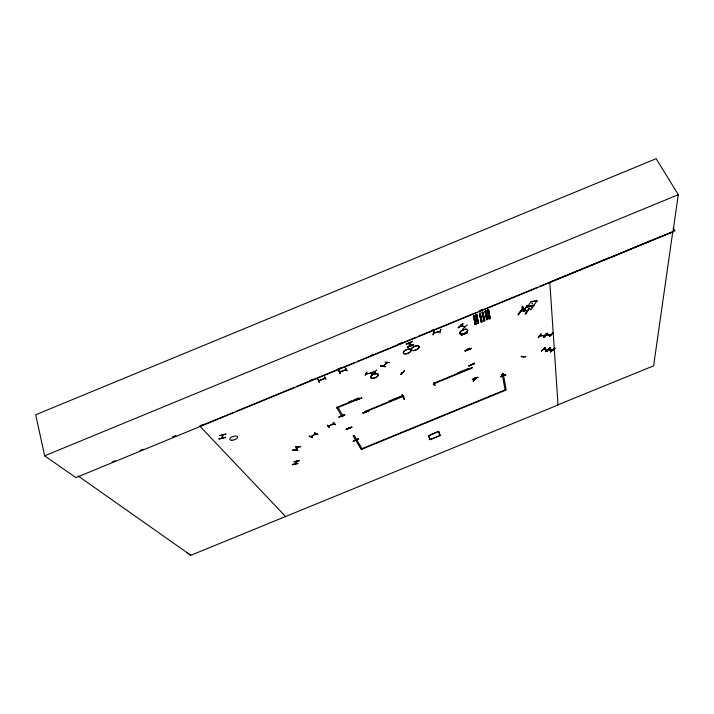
<?xml version="1.0" encoding="UTF-8"?>
<svg xmlns="http://www.w3.org/2000/svg" width="714" height="714" viewBox="0 0 714 714"><rect width="100%" height="100%" fill="white"/><g stroke="black" fill="none" stroke-linecap="round" stroke-linejoin="round"><path stroke-width="1.07" d="M365.434 411.469L365.523 411.773M467.661 330.145L467.608 330.029A4.213 1.91 -24.6 0 0 461.36 330.787A4.213 1.91 -24.6 0 0 462.128 334.054A4.213 1.91 -24.6 0 0 467.572 330.029L467.608 330.029M433.228 334.723L433.969 331.171M433.969 331.162L432.961 334.875M312.393 437.093L312.214 437.548L309.269 435.995M408.729 343.193L409.756 346.174M409.006 343.041L410.032 346.013M402.946 395.717C407.649 407.935 398.394 386.685 403.883 397.894M367.076 371.949L365.122 375.573M468.161 349.271L467.688 348.807L468.25 349.467M327.565 425.142L329.404 427.213M340.15 373.681L338.855 370.459L340.48 373.592L338.623 370.887M319.319 382.285L317.891 379.098M319.595 382.133L317.935 379.393M296.685 461.342L295.364 464.055M295.132 450.061L297.925 446.964M225.454 437.379L219.011 438.976L218.939 438.494M225.954 434.201L219.484 435.647L225.865 433.96M672.775 231.711L653.613 365.827L557.937 404.811M672.972 231.863L678.3 194.69L656.184 158.695L35.7 414.772L44.652 455.818L75.925 477.63L672.972 231.863L652.284 240.02M222.134 438.11L222.554 435.031M222.875 434.942L222.429 438.066M225.454 437.611L225.383 437.12M409.559 344.469L410.264 344.184L409.782 344.683M475.229 378.134L475.024 377.858M440.69 329.457L439.949 333.126M334.223 423.759L333.634 423.875M297.729 449.954L292.49 450.275L297.667 449.686M297.604 450.132L292.499 450.293M222.17 437.843L222.304 437.352M318.828 380.732L325.147 378.134M324.361 377.804L324.647 378.491M325.191 378.25L318.979 380.803M339.703 372.137L346.076 369.638M387.3 362.596L383.204 366.202M523.523 356.813L523.014 357.08M489.938 318.355L489.099 318.828L490.206 318.382L488.251 309.715L489.581 318.649L487.653 310.09L489.269 318.631L487.716 310.063M488.59 309.849L489.875 318.382M483.637 321.077L484.128 320.881L482.075 312.259L483.824 320.863M483.039 312.116L484.735 320.631L482.691 312L484.128 320.881M487.278 319.586L485.699 310.76L484.922 311.331L486.582 319.854L487.082 319.658L485.431 311.125M475.122 324.584L475.819 324.156M482.182 321.702L480.138 313.044L481.539 321.952L482.218 321.657L481.745 321.862L480.183 313.143L481.896 321.657M476.068 324.201L473.962 315.588L475.533 324.406M482.566 312.33L484.467 320.604M476.863 314.66L475.747 315.115L477.612 323.585L478.05 323.38L476.247 314.919L476.863 314.66L478.246 323.308M487.198 319.604L486.047 310.876M489.099 318.828L487.635 309.965L488.189 310.01L489.768 318.578M475.042 324.602L473.623 316.007M473.212 316.168L475.462 324.451M474.31 315.704L475.881 324.138M479.799 313.464L481.12 322.103L479.522 313.303L481.602 321.925M297.836 463.368L292.321 464.341M299.255 460.539L293.82 461.788L299.353 460.753M505.753 375.153L501.389 375.171L505.69 374.859M296.48 461.351L295.087 464.154M297.934 463.654L292.338 464.769M461.271 325.825L460.958 325.254L461.226 325.798M465.091 326.673L460.387 325.316L464.832 326.86M371.316 372.485C372.03 374.207 370.62 372.03 371.878 372.378L372.199 372.931L366.202 373.761M371.307 372.77L371.316 372.601M371.485 374.734L373.484 371.119M380.401 366.077L385.096 366.764L385.203 366.309M385.257 366.63L380.58 365.854L385.328 366.612M404.16 396.77L403.651 396.975M298.149 446.991L295.417 449.981M419.189 346.62L419.18 346.638A4.195 1.928 -23.1 0 0 412.772 347.459A4.195 1.928 -23.1 0 0 413.861 350.619A4.195 1.928 -23.1 0 0 419.145 346.656L419.18 346.522A4.222 1.937 -23.1 0 1 413.79 350.503A4.222 1.937 -23.1 0 1 412.701 347.316A4.222 1.937 -23.1 0 1 419.109 346.513L419.145 346.504M334.161 423.777L328.618 426.115M518.061 314.606C527.744 302.379 517.516 314.356 518.525 314.874M518.212 314.91L522.077 309.242M532.93 306.181L526.307 307.252L523.648 311.143L523.201 310.242L523.808 309.43M523.728 310.153L524.326 309.341L523.781 309.412M523.648 310.661L527.369 305.306L526.459 307.029L533.117 305.976M523.924 310.608L527.646 305.271M524.174 311.054L524.772 310.242L522.764 306.315M531.029 301.665L537.026 300.906L531.029 301.665L527.941 305.967L533.947 305.28M525.183 313.767C526.173 314.222 533.697 300.915 525.611 314.017M529.226 308.412L525.209 313.785M527.869 310.483L521.015 311.277M475.881 377.751L473.275 381.089L475.756 377.465M473.275 381.089L475.819 377.715M475.328 379.259L474.837 379.321M530.564 309.537L537.062 300.987M530.707 309.84L534.456 304.512M501.951 375.421L501.469 375.475L502.112 375.269M503.334 373.654C495.811 383.757 509.046 366.862 500.737 376.697M339.766 372.11L345.995 369.682M541.221 334.027L538.115 337.731L541.15 333.786M546.21 333.259C547.495 333.483 544.041 338.043 543.309 336.892M547.736 333.358L544.55 337.026L547.593 333.081M547.665 333.322L544.55 336.99M549.7 336.178L553.038 332.795L549.86 336.41M386.738 362.855L386.658 362.382M387.238 362.632L387.024 362.087M433.728 384.498L434.308 384.266L433.782 384.587M295.534 447L300.808 446.678L295.56 446.919M373.208 373.556L376.715 369.816M375.671 371.949L375.225 371.923M386.711 362.855L386.452 362.355L386.908 362.917M310.983 436.718L316.007 433.835M402.205 372.663L402.5 372.842M400.67 374.306L404.338 370.878M404.204 370.655L404.606 370.968L400.795 374.6M521.336 356.661L525.772 356.67L521.202 356.384M411.193 349.922L411.157 349.789A4.222 1.937 -22.9 0 0 404.695 350.619A4.222 1.937 -22.9 0 0 405.838 353.769A4.222 1.937 -22.9 0 0 411.121 349.798L411.157 349.789M503.673 375.028L504.2 374.707L503.852 375.02M365.55 411.791L365.675 411.398M349.101 428.23L347.022 428.766M478.014 323.424L475.943 314.892L477.791 323.362M478.335 323.13L476.595 314.642M484.699 320.675L484.244 320.827L482.628 312.304M485.716 310.876L487.653 319.453L485.975 310.92M490.17 318.417L488.563 309.876M485.092 311.134L486.814 319.631M487.537 310.295L489.188 318.81M384.917 362.078L389.576 362.81M382.954 366.211L387.14 362.525M545.434 347.548L541.346 351.065L545.505 347.325M545.585 347.557L541.507 351.029M545.353 351.243L549.584 348.004M550.655 348.12L546.371 351.574L550.521 347.843M546.371 351.574L550.601 348.066M550.333 351.734C564.756 340.56 541.301 359.419 554.733 348.548M458.388 327.735L463.047 323.826L458.326 327.681M458.147 327.681L462.806 323.772M462.904 328.743L467.34 324.781M440.02 331.483L433.8 333.01M372.128 373.056L366.237 373.904M544.818 335.446L539.882 335.964M551.199 334.723L546.237 335.268M310.947 436.593L315.838 433.8M475.176 379.402L474.774 379.464M314.437 433.005L317.766 434.317M309.073 436.147L312.5 437.387M539.945 335.83L544.898 335.303M546.38 335.116L551.324 334.563M402.062 372.699L402.625 372.717M543.729 348.976L547.227 349.664M547.388 349.851L543.595 349.441M548.691 349.798C558.535 350.083 548.075 350.012 552.431 350.342M329.466 427.267L327.315 425.312L329.154 427.409M330.769 424.75L333.402 423.581M548.914 349.976L552.35 350.369M44.652 455.818L678.3 194.69M112.125 461.994L115.213 460.717M139.926 450.543L143.014 449.276M172.886 436.977L175.974 435.71L172.859 436.959M200.688 425.535L203.776 424.259M309.84 380.598L312.928 379.33M337.651 369.156L340.739 367.88M370.602 355.59L373.69 354.314M398.403 344.139L401.491 342.872M431.354 330.582L434.442 329.306M479.754 310.652L482.842 309.385M199.92 426.231L233.88 412.255M235.932 411.407L294.596 387.256M296.649 386.408L355.313 362.266M357.366 361.418L388.237 348.709M390.299 347.861L416.021 337.267M418.083 336.428L476.738 312.277M478.799 311.429L537.455 287.287M539.516 286.439L565.167 275.881M567.219 275.033L577.456 270.82M579.509 269.972L610.229 257.326M650.231 240.859L611.416 257.21M324.674 376.617L325.977 379.473M345.656 368.013L347.129 370.852L345.308 368.165M348.682 402.036L351.734 400.777M353.769 399.947L358.865 397.85L359.285 398.787L336.919 407.989M359.035 398.305L336.633 407.507L342.042 416.69L343.175 416.226L337.909 407.194L336.758 407.667L336.589 407.221M388.835 401.197L402.991 395.377L403.365 396.288L364.979 412.058L364.738 411.603L403.169 395.815M457.826 372.842L467.956 368.683M502.067 374.109L503.343 374.082L506.217 389.951L361.159 449.49L353.109 435.781L354.189 435.335L362.194 449.061M503.343 374.082L502.263 374.529L505.173 390.379M361.971 448.678L505.093 389.933M438.807 431.506L440.279 435.504L429.971 439.735L428.4 435.781L438.699 431.238M438.557 431.738L439.949 435.513L430.212 439.512L428.73 435.772L438.45 431.47M186.916 552.627L190.834 555.305L558.027 405.008L549.807 282.2L674.944 230.827L673.231 227.962M406.23 344.139L412.478 341.328M408.078 346.54L413.477 344.335M408.096 346.585L413.495 344.38M407.283 347.156L413.602 344.621L407.364 347.379M407.346 347.325L413.665 344.8M467.375 332.786L461.173 335.294L467.411 332.858M466.965 349.708L465.082 350.797M468.982 348.932L471.07 348.316M465.091 350.824L471.097 348.37M465.126 350.958L471.133 348.512M465.153 351.074L471.151 348.628M356.018 400.188L361.989 397.832L355.974 400.09M344.791 414.914L338.882 417.128L344.675 414.62M344.755 414.825L338.855 416.994M472.588 363.801C478.362 361.525 469.821 366.487 468.777 365.648M474.64 363.256L468.875 365.871L474.721 363.569M468.866 365.854L474.694 363.497M434.764 385.489C432.238 379.17 436.138 385.872 434.603 385.274M434.728 385.56L434.237 382.918M368.727 410.934C350.833 417.565 380.794 406.757 362.792 412.853M351.841 427.115L346.085 429.15M351.975 427.365C339.685 431.702 349.646 428.695 351.752 426.892M472.204 379.277L477.987 377.349M354.876 440.136L353.207 441.243L358.606 438.833M356.688 439.351L358.526 438.61M358.696 439.003L353.198 441.225M329.092 425.928L328.717 426.231M461.03 325.968L460.691 325.165M340.382 371.842L340.132 371.325M521.345 356.581L525.772 356.688M440.136 331.305L433.925 332.992M366.336 373.725L366.014 373.199L366.755 373.663M441.011 329.431L440.574 329.225M222.197 437.825L222.25 437.227M225.481 437.432L219.002 438.967M501.523 375.466L502.058 375.278M317.534 434.424L314.383 433.086M522.22 309.537L521.764 309.278M529.377 308.707L528.913 308.448M523.201 310.242L523.746 310.179M524.228 310.304L524.772 310.242M348.878 428.311L348.646 427.802M372.092 372.913L371.869 372.396M333.197 422.34C339.489 429.337 329.77 418.127 334.991 424.464M409.827 342.702L410.88 345.71M410.095 342.613L411.157 345.63M366.211 373.886L366.077 373.199L366.139 373.886M402.571 372.717L402.027 372.851M505.815 375.136L501.469 374.716M545.487 351.449L549.789 348.066L549.432 347.763M546.38 333.492L543.497 337.133M365.622 412.014L365.407 411.478M314.66 432.907L317.4 434.21M78.138 475.979L190.834 555.305M199.661 425.955L285.698 516.65M522.291 306.368L524.246 310.331M522.71 308.091L523.683 310.063M521.755 307.154L523.71 311.108M412.576 341.551L406.266 344.21M474.765 377.929L474.997 378.197M477.952 377.206L472.365 379.696M409.086 343.068L410.104 346.067M475.747 315.115L477.559 323.576M476.791 314.704L478.585 323.174M476.452 314.847L478.166 323.326M479.603 313.392L481.29 321.907M485.779 310.858L487.421 319.381M375.02 372.065L375.564 372.101L375.109 372.083M552.002 350.297L552.02 349.664L552.002 350.297M473.98 315.713L475.649 324.352L473.98 315.713M532.501 303.227L532.109 303.78L532.501 303.227M472.204 367.442L433.701 383.266L433.862 383.757L472.329 367.951L472.204 367.442M231.916 440.226A4.123 1.794 -17.5 0 0 237.637 437.004A4.123 1.794 -17.5 0 0 231.479 437.12A4.123 1.794 -17.5 0 0 231.916 440.226M372.289 378.393A4.114 1.847 -21.7 0 0 378.313 375.028A4.114 1.847 -21.7 0 0 372.717 374.877A4.114 1.847 -21.7 0 0 372.289 378.393M372.217 378.259A4.132 1.856 -21.7 0 0 378.277 374.886A4.132 1.856 -21.7 0 0 372.646 374.725A4.132 1.856 -21.7 0 0 372.217 378.259M405.9 353.894A4.195 1.928 -22.9 0 0 411.157 349.94A4.195 1.928 -22.9 0 0 404.767 350.752A4.195 1.928 -22.9 0 0 405.9 353.894M462.199 334.188A4.195 1.901 -24.6 0 0 467.625 330.18A4.195 1.901 -24.6 0 0 461.431 330.93A4.195 1.901 -24.6 0 0 462.199 334.188A4.186 1.901 -24.6 0 0 467.616 330.171A4.186 1.901 -24.6 0 0 461.431 330.921A4.186 1.901 -24.6 0 0 462.199 334.17"/></g></svg>
